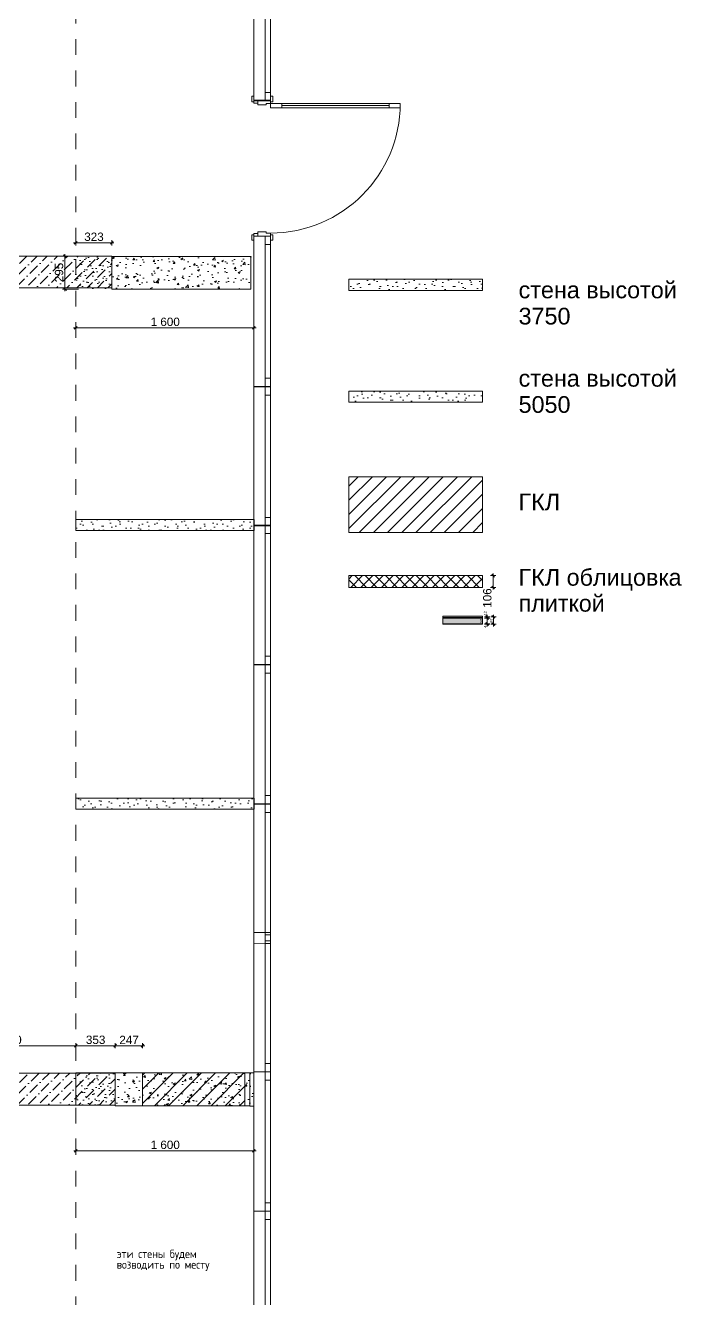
# Model space of a CAD drawing. Header units: millimetres. Extents: x 2336463 to 2579121, y 595385 to 778077.
# Drawn here: x 2434202 to 2440093, y 699777 to 711209 of the extents above; entities that cross this region are included whole.
import ezdxf

# ---------------------------------------------------------------- set-up
doc = ezdxf.new("R2010")
doc.units = ezdxf.units.MM
doc.header["$MEASUREMENT"] = 0
doc.linetypes.add('Штриховая', pattern=[282.222223, 141.111112, -141.111112])
for name, color, linetype, lineweight in [('+возводимые стены шриховка_Ном._пера__1', 7, 'Continuous', 13), ('Двери ARCHICAD_Ном._пера__1', 7, 'Continuous', 13), ('Конструктив - Стены Несущие_Ном._пера__1', 7, 'Continuous', 13), ('Окна ARCHICAD_Ном._пера__1', 7, 'Continuous', 13), ('сит план_Ном._пера__1', 7, 'Continuous', 13)]:
    doc.layers.add(name, color=color, linetype=linetype, lineweight=lineweight)
for name, color, linetype, lineweight, true_color in [('+возводимые стены шриховка_Ном._пера__102', 7, 'Continuous', 5, 0xcccccc), ('+возводимые стены шриховка_Ном._пера__183', 7, 'Continuous', 0, 0xe8e8e8), ('+возводимые стены шриховка_Ном._пера__242', 7, 'Continuous', 13, 0x1b55b5), ('+возводимые стены шриховка_Ном._пера__9', 7, 'Continuous', 15, 0x3dad99), ('+размер возводимые стены_Ном._пера__162', 7, 'Continuous', 5, 0xaaaaaa), ('+размер возводимые стены_Ном._пера__242', 7, 'Continuous', 13, 0x1b55b5), ('Конструктив - Стены Несущие_Ном._пера__162', 7, 'Continuous', 5, 0xaaaaaa), ('сит план_Ном._пера__87', 7, 'Continuous', 20, 0x6a6a6a)]:
    doc.layers.add(name, color=color, linetype=linetype, lineweight=lineweight, true_color=true_color)
doc.layers.add('+размер возводимые стены', color=7, linetype='Continuous')
doc.layers.add('сит план', color=7, linetype='Continuous')
doc.styles.add('СГЕНЕРИР_СТИЛЬ_1', font='arial.ttf')
doc.styles.add('СГЕНЕРИР_СТИЛЬ_4', font='isocp.shx')
doc.dimstyles.new('СГЕНЕРИР_СТИЛЬ__1', dxfattribs={"dimtxt": 75, "dimasz": 23.75, "dimexe": 0.18, "dimexo": 300, "dimgap": 0, "dimtad": 1, "dimtih": 1, "dimtoh": 1, "dimdec": 0, "dimzin": 0, "dimdsep": 46, "dimtxsty": 'СГЕНЕРИР_СТИЛЬ_1', "dimblk": 'ARROWHEAD_6', "dimblk1": 'ARROWHEAD_6', "dimblk2": 'ARROWHEAD_6', "dimcen": 0.09, "dimclrd": 256, "dimclre": 256, "dimclrt": 256, "dimazin": 0, "dimtfac": 1, "dimtdec": 4, "dimtmove": 0, "dimatfit": 3, "dimfxl": 0, "dimtolj": 1, "dimtzin": 0, "dimarcsym": 0})
doc.dimstyles.new('СГЕНЕРИР_СТИЛЬ__2', dxfattribs={"dimtxt": 75, "dimasz": 23.75, "dimexe": 0.18, "dimexo": 300, "dimgap": 0, "dimtad": 1, "dimdec": 0, "dimzin": 0, "dimdsep": 46, "dimtxsty": 'СГЕНЕРИР_СТИЛЬ_1', "dimblk": 'ARROWHEAD_6', "dimblk1": 'ARROWHEAD_6', "dimblk2": 'ARROWHEAD_6', "dimcen": 0.09, "dimclrd": 256, "dimclre": 256, "dimclrt": 256, "dimazin": 0, "dimtfac": 1, "dimtdec": 4, "dimtmove": 0, "dimatfit": 3, "dimfxl": 0, "dimtolj": 1, "dimtzin": 0, "dimarcsym": 0})
doc.dimstyles.new('СГЕНЕРИР_СТИЛЬ__8', dxfattribs={"dimtxt": 25, "dimasz": 23.75, "dimexe": 0.18, "dimexo": 300, "dimgap": 0, "dimtad": 1, "dimdec": 0, "dimzin": 0, "dimdsep": 46, "dimtxsty": 'СГЕНЕРИР_СТИЛЬ_1', "dimblk": 'ARROWHEAD_6', "dimblk1": 'ARROWHEAD_6', "dimblk2": 'ARROWHEAD_6', "dimcen": 0.09, "dimclrd": 256, "dimclre": 256, "dimclrt": 256, "dimazin": 0, "dimtfac": 1, "dimtdec": 4, "dimtmove": 0, "dimatfit": 3, "dimfxl": 0, "dimtolj": 1, "dimtzin": 0, "dimarcsym": 0})
pattern_1 = [(45, (2086872.01, 585813.69), (-91.92388, 91.92388), [97.499996, -32.5, 0, -32.5]), (45, (2086883.5, 585917.1), (-91.92388, 91.92388), [97.499996, -32.5, 0, -32.5])]
pattern_2 = [(45, (2086872.015, 585988.686), (-55.684659, 55.684659), [0, -52.5, 0, -78.75]), (110, (2087047.015, 585988.686), (74.000794, 26.934086), [0, -38.5, 0, -66.5])]
pattern_3 = [(45, (2086872.015, 585813.69), (-63.639609, 63.639609), [])]
pattern_4 = [(50, (2086872.01, 585813.69), (-182.18467, 15.939086), [19.05, -209.55]), (355, (2086872.01, 585813.69), (-35.24342, 191.056845), [15.24, -167.64058]), (100.451445, (2086887.2, 585812.36), (146.94125, 175.11775), [16.19001, -178.09024]), (46.1842, (2086872.01, 585864.49), (-271.07904, 42.04233), [28.575, -314.325]), (96.63556, (2086894.6, 585860.98), (237.40413, 247.42612), [24.28502, -267.1356]), (351.18415, (2086872.01, 585864.49), (237.40413, 247.42612), [22.85997, -251.45973]), (21, (2086897.41, 585851.79), (-151.61439, 102.2652), [19.05, -209.55]), (326, (2086897.41, 585851.79), (61.80203, 184.18797), [15.24, -167.64]), (71.451445, (2086910.05, 585843.26), (213.41642, 81.92277), [16.19001, -178.08994]), (37.5, (2086872.015, 585813.686), (3.088603, 84.555039), [0, -165.608, 0, -170.18, 0, -168.275]), (7.5, (2086872.015, 585813.69), (66.819663, 100.180575), [0, -97.028, 0, -161.798, 0, -64.135]), (327.5, (2086815.37, 585813.686), (-135.590595, 5.728744), [0, -63.5, 0, -198.12, 0, -262.89]), (317.5, (2086789.97, 585813.69), (148.12918, 25.42649), [0, -82.55, 0, -131.572, 0, -186.69])]

# ---------------------------------------------------------------- blocks, each defined once
blk = doc.blocks.new('Окно 25_10')
at = {"layer": 'Окна ARCHICAD_Ном._пера__1', "color": 7, "linetype": 'Continuous', "lineweight": 13}
for p, q in [((-625, 100), (625, 100)), ((-625, 0), (-625, 100)), ((-625, 0), (-550, 0)), ((-625, -50), (-625, 0)), ((-625, -50), (-625, 0)), ((-550, 0), (-550, -50)), ((-550, 0), (550, 0)), ((550, -50), (550, 0)), ((550, 0), (625, 0)), ((625, 0), (625, 100)), ((625, -50), (625, 0)), ((625, -50), (625, 0)), ((-625, -50), (625, -50)), ((-550, -50), (-625, -50)), ((550, -50), (-550, -50)), ((625, -50), (550, -50))]:
    blk.add_line(p, q, dxfattribs=at)
blk = doc.blocks.new('Окно 25_17')
at = {"layer": 'Окна ARCHICAD_Ном._пера__1', "color": 7, "linetype": 'Continuous', "lineweight": 13}
for p, q in [((-675, 100), (675, 100)), ((-675, 0), (-675, 100)), ((-675, 0), (-600, 0)), ((-675, -50), (-675, 0)), ((-675, -50), (-675, 0)), ((-600, 0), (-600, -50)), ((-600, 0), (600, 0)), ((600, -50), (600, 0)), ((600, 0), (675, 0)), ((675, 0), (675, 100)), ((675, -50), (675, 0)), ((675, -50), (675, 0)), ((-675, -50), (675, -50)), ((-600, -50), (-675, -50)), ((600, -50), (-600, -50)), ((675, -50), (600, -50))]:
    blk.add_line(p, q, dxfattribs=at)
blk = doc.blocks.new('Окно 25_18')
at = {"layer": 'Окна ARCHICAD_Ном._пера__1', "color": 7, "linetype": 'Continuous', "lineweight": 13}
for p, q in [((-419, 0), (419, 0)), ((-419, 0), (-344, 0)), ((-419, 0), (-419, -50)), ((-419, 0), (-419, -50)), ((-344, 0), (-344, -50)), ((-344, 0), (344, 0)), ((344, -50), (344, 0)), ((344, 0), (419, 0)), ((419, 0), (419, -50)), ((419, 0), (419, -50)), ((-344, -50), (-419, -50)), ((-419, -50), (-419, -150)), ((344, -50), (-344, -50)), ((419, -50), (344, -50)), ((419, -50), (419, -150)), ((-419, -150), (419, -150))]:
    blk.add_line(p, q, dxfattribs=at)
blk = doc.blocks.new('Однопольная Дверь 25_2')
at = {"layer": 'Двери ARCHICAD_Ном._пера__1', "color": 7, "linetype": 'Continuous', "lineweight": 13}
for p, q in [((542, 1064), (542, 1164)), ((542, 1164), (582, 1164)), ((582, 1164), (582, 1064)), ((582, 1064), (542, 1064)), ((562, 1064), (562, 100)), ((-647, 0), (-647, 19)), ((-647, 19), (-597, 19)), ((-597, 0), (-647, 0)), ((-610, 0), (-647, 0)), ((-610, 0), (-647, 0)), ((-582, 0), (-610, 0)), ((-610, 0), (-610, -115)), ((-610, 0), (-610, -115)), ((-610, 0), (-610, -115)), ((-597, 19), (-597, 0)), ((-582, -40), (-582, 0)), ((542, 0), (542, 100)), ((542, 100), (582, 100)), ((582, 0), (542, 0)), ((582, 100), (582, 0)), ((610, 0), (582, 0)), ((582, 0), (582, -40)), ((597, 19), (647, 19)), ((597, 0), (597, 19)), ((647, 0), (597, 0)), ((610, -115), (610, 0)), ((610, 0), (610, -115)), ((610, 0), (610, -115)), ((610, 0), (647, 0)), ((610, 0), (647, 0)), ((647, 19), (647, 0)), ((-570, -40), (-582, -40)), ((-570, -115), (-570, -40)), ((582, -40), (570, -40)), ((570, -40), (570, -115)), ((-647, -169), (-647, -150)), ((-647, -150), (-597, -150)), ((-610, -150), (-647, -150)), ((-610, -150), (-647, -150)), ((-597, -169), (-647, -169)), ((-610, -150), (-610, -115)), ((-610, -115), (-585, -115)), ((-610, -115), (-570, -115)), ((-610, -115), (-610, -150)), ((-610, -115), (-610, -150)), ((-585, -150), (-610, -150)), ((-597, -150), (-597, -169)), ((-585, -115), (-585, -150)), ((570, -115), (610, -115)), ((585, -150), (585, -115)), ((585, -115), (610, -115)), ((610, -150), (585, -150)), ((597, -150), (647, -150)), ((597, -169), (597, -150)), ((647, -169), (597, -169)), ((610, -115), (610, -150)), ((610, -115), (610, -150)), ((610, -115), (610, -150)), ((610, -150), (647, -150)), ((610, -150), (647, -150)), ((647, -150), (647, -169))]:
    blk.add_line(p, q, dxfattribs=at)
at = {"layer": 'Двери ARCHICAD_Ном._пера__1', "color": 7, "linetype": 'Continuous', "lineweight": 13, "flags": 128}
for points in [[(562, 1064), (562, 100), (542, 100), (542, 1064)], [(582, 1064), (582, 100), (562, 100), (562, 1064)]]:
    blk.add_lwpolyline(points, close=True, dxfattribs=at)
at = {"layer": 'Двери ARCHICAD_Ном._пера__1', "color": 7, "linetype": 'Continuous', "lineweight": 13}
blk.add_arc((582, 0), 1164, 90, 180, dxfattribs=at)
blk = doc.blocks.new('Стена_879', base_point=(2436404, 692967))
at = {"layer": 'сит план_Ном._пера__87', "linetype": 'Continuous', "lineweight": 20, "true_color": 0x6a6a6a}
h = blk.add_hatch(dxfattribs=at)
h.set_pattern_fill('Блоки_Бетонные_Эффективные', color=251, style=0, pattern_type=2)
h.set_pattern_definition(pattern_3)
h.paths.add_polyline_path([(2436254, 707965), (2436404, 707965), (2436404, 707968), (2436254, 707968)])
h = blk.add_hatch(dxfattribs=at)
h.set_pattern_fill('Блоки_Бетонные_Эффективные', color=251, style=0, pattern_type=2)
h.set_pattern_definition(pattern_3)
h.paths.add_polyline_path([(2436254, 705469), (2436404, 705469), (2436404, 705471), (2436254, 705471)])
h = blk.add_hatch(dxfattribs=at)
h.set_pattern_fill('Блоки_Бетонные_Эффективные', color=251, style=0, pattern_type=2)
h.set_pattern_definition(pattern_3)
h.paths.add_polyline_path([(2436254, 704217), (2436404, 704217), (2436404, 704219), (2436254, 704219)])
h = blk.add_hatch(dxfattribs=at)
h.set_pattern_fill('Блоки_Бетонные_Эффективные', color=251, style=0, pattern_type=2)
h.set_pattern_definition(pattern_3)
h.paths.add_polyline_path([(2436254, 700561), (2436404, 700561), (2436404, 700563), (2436254, 700563)])
at = {"layer": 'сит план_Ном._пера__1', "color": 7, "linetype": 'Continuous', "lineweight": 13}
for p, q in [((2436354, 707968), (2436254, 707968)), ((2436354, 707965), (2436254, 707965)), ((2436404, 707968), (2436354, 707968)), ((2436404, 707965), (2436354, 707965)), ((2436354, 705471), (2436254, 705471)), ((2436354, 705469), (2436254, 705469)), ((2436404, 705471), (2436354, 705471)), ((2436404, 705469), (2436354, 705469)), ((2436354, 704219), (2436254, 704219)), ((2436354, 704217), (2436254, 704217)), ((2436404, 704219), (2436354, 704219)), ((2436404, 704217), (2436354, 704217)), ((2436354, 700563), (2436254, 700563)), ((2436354, 700561), (2436254, 700561)), ((2436404, 700563), (2436354, 700563)), ((2436404, 700561), (2436354, 700561))]:
    blk.add_line(p, q, dxfattribs=at)
at = {"layer": 'сит план_Ном._пера__1', "color": 7, "linetype": 'Continuous', "lineweight": 13, "flags": 128}
for points in [[(2436254, 707968), (2436254, 707965)], [(2436404, 707965), (2436404, 707968)], [(2436254, 705471), (2436254, 705469)], [(2436404, 705469), (2436404, 705471)], [(2436254, 704219), (2436254, 704217)], [(2436404, 704217), (2436404, 704219)], [(2436254, 700563), (2436254, 700561)], [(2436404, 700561), (2436404, 700563)]]:
    blk.add_lwpolyline(points, dxfattribs=at)
at = {"layer": 'Двери ARCHICAD_Ном._пера__1', "color": 7, "linetype": 'Continuous', "lineweight": 13, "xscale": -1, "zscale": 1000, "rotation": 269.9989164459284}
blk.add_blockref('Однопольная Дверь 25_2', (2436404, 709927), dxfattribs=at)
at = {"layer": 'Окна ARCHICAD_Ном._пера__1', "color": 7, "linetype": 'Continuous', "lineweight": 13, "xscale": -1, "zscale": 1000}
for name, p, rotation in [('Окно 25_18', (2436404, 710950), 269.9989164459284), ('Окно 25_10', (2436354, 701188), 89.99891644592846)]:
    blk.add_blockref(name, p, dxfattribs=dict(at, rotation=rotation))
at = {"layer": 'Окна ARCHICAD_Ном._пера__1', "color": 7, "linetype": 'Continuous', "lineweight": 13, "zscale": 1000, "rotation": 89.99891644592846}
for name, p in [('Окно 25_17', (2436354, 708642)), ('Окно 25_10', (2436354, 707340)), ('Окно 25_10', (2436354, 706096)), ('Окно 25_10', (2436354, 704844)), ('Окно 25_10', (2436354, 703592)), ('Окно 25_10', (2436354, 702438)), ('Окно 25_10', (2436354, 699936))]:
    blk.add_blockref(name, p, dxfattribs=at)
blk = doc.blocks.new('Стена_880', base_point=(2436172, 701508))
at = {"layer": 'сит план_Ном._пера__87', "linetype": 'Continuous', "lineweight": 20, "true_color": 0x6a6a6a}
h = blk.add_hatch(dxfattribs=at)
h.set_pattern_fill('Блоки_Бетонные_Эффективные', color=251, style=0, pattern_type=2)
h.set_pattern_definition(pattern_3)
h.paths.add_polyline_path([(2436172, 701803), (2435254, 701803), (2435254, 701508), (2436172, 701508)])
at = {"layer": 'сит план_Ном._пера__1', "color": 7, "linetype": 'Continuous', "lineweight": 13, "flags": 128}
for points in [[(2436172, 701803), (2435254, 701803)], [(2435254, 701803), (2435254, 701508)], [(2436172, 701508), (2436172, 701803)], [(2435254, 701508), (2436172, 701508)]]:
    blk.add_lwpolyline(points, dxfattribs=at)
blk = doc.blocks.new('*D3632', base_point=(2086872, 585814))
at = {"layer": '+размер возводимые стены_Ном._пера__242', "color": 152, "linetype": 'Continuous', "lineweight": 13, "true_color": 0x1b55b5}
for p, q in [((2433427, 702060), (2433402, 702035)), ((2433415, 701913), (2433415, 702070)), ((2433415, 702047), (2434654, 702047)), ((2434667, 702060), (2434642, 702035)), ((2434654, 702024), (2434654, 702070))]:
    blk.add_line(p, q, dxfattribs=at)
at = {"layer": '+размер возводимые стены_Ном._пера__242', "color": 152, "lineweight": 13, "true_color": 0x1b55b5, "insert": (2433906, 702062), "char_height": 75, "attachment_point": 7, "style": 'СГЕНЕРИР_СТИЛЬ_1'}
blk.add_mtext('\\A1;{\\pql;\\fArial|b0|i0|c204|p38;1\xa0240}', dxfattribs=at)
blk = doc.blocks.new('ARROWHEAD_6')
at = {"color": 0, "linetype": 'Continuous', "lineweight": 0}
for p, q in [((0, 0), (-1, 0)), ((-0.5, -0.5), (0.5, 0.5))]:
    blk.add_line(p, q, dxfattribs=at)
blk = doc.blocks.new('*D3633', base_point=(2086872, 585814))
at = {"layer": '+размер возводимые стены_Ном._пера__242', "color": 152, "linetype": 'Continuous', "lineweight": 13, "true_color": 0x1b55b5}
for p, q in [((2434667, 702060), (2434642, 702035)), ((2434654, 702024), (2434654, 702070)), ((2434654, 702047), (2435007, 702047)), ((2435020, 702060), (2434995, 702035)), ((2435007, 702024), (2435007, 702070))]:
    blk.add_line(p, q, dxfattribs=at)
at = {"layer": '+размер возводимые стены_Ном._пера__242', "color": 152, "lineweight": 13, "true_color": 0x1b55b5, "insert": (2434745, 702062), "char_height": 75, "attachment_point": 7, "style": 'СГЕНЕРИР_СТИЛЬ_1'}
blk.add_mtext('\\A1;{\\pql;\\fArial|b0|i0|c204|p38;353}', dxfattribs=at)
blk = doc.blocks.new('*D3634', base_point=(2086872, 585814))
at = {"layer": '+размер возводимые стены_Ном._пера__242', "color": 152, "linetype": 'Continuous', "lineweight": 13, "true_color": 0x1b55b5}
for p, q in [((2435020, 702060), (2434995, 702035)), ((2435007, 702024), (2435007, 702070)), ((2435007, 702047), (2435254, 702047)), ((2435241, 702035), (2435266, 702060)), ((2435254, 702024), (2435254, 702070)), ((2435254, 702047), (2435273, 702047))]:
    blk.add_line(p, q, dxfattribs=at)
at = {"layer": '+размер возводимые стены_Ном._пера__242', "color": 152, "lineweight": 13, "true_color": 0x1b55b5, "insert": (2435045, 702062), "char_height": 75, "attachment_point": 7, "style": 'СГЕНЕРИР_СТИЛЬ_1'}
blk.add_mtext('\\A1;{\\pql;\\fArial|b0|i0|c204|p38;247}', dxfattribs=at)
blk = doc.blocks.new('*D3645', base_point=(2086872, 585814))
at = {"layer": '+размер возводимые стены_Ном._пера__242', "color": 152, "linetype": 'Continuous', "lineweight": 13, "true_color": 0x1b55b5}
for p, q in [((2434677, 709136), (2434534, 709136)), ((2434570, 709123), (2434545, 709148)), ((2434557, 709136), (2434557, 709154)), ((2434557, 708841), (2434557, 709136)), ((2434677, 708841), (2434534, 708841)), ((2434545, 708853), (2434570, 708828)), ((2434557, 708822), (2434557, 708841))]:
    blk.add_line(p, q, dxfattribs=at)
at = {"layer": '+размер возводимые стены_Ном._пера__242', "color": 152, "lineweight": 13, "true_color": 0x1b55b5, "insert": (2434542, 708903), "char_height": 75, "attachment_point": 7, "rotation": 90, "style": 'СГЕНЕРИР_СТИЛЬ_1'}
blk.add_mtext('\\A1;{\\pql;\\fArial|b0|i0|c204|p38;295}', dxfattribs=at)
blk = doc.blocks.new('*D3652', base_point=(2086872, 585814))
at = {"layer": '+размер возводимые стены_Ном._пера__242', "color": 152, "linetype": 'Continuous', "lineweight": 13, "true_color": 0x1b55b5}
for p, q in [((2434654, 701080), (2434654, 701215)), ((2434636, 701104), (2434654, 701104)), ((2434667, 701116), (2434642, 701091)), ((2434654, 701104), (2436254, 701104)), ((2436241, 701091), (2436266, 701116)), ((2436254, 701080), (2436254, 701205)), ((2436254, 701104), (2436273, 701104))]:
    blk.add_line(p, q, dxfattribs=at)
at = {"layer": '+размер возводимые стены_Ном._пера__242', "color": 152, "lineweight": 13, "true_color": 0x1b55b5, "insert": (2435326, 701119), "char_height": 75, "attachment_point": 7, "style": 'СГЕНЕРИР_СТИЛЬ_1'}
blk.add_mtext('\\A1;{\\pql;\\fArial|b0|i0|c204|p38;1\xa0600}', dxfattribs=at)
blk = doc.blocks.new('*D3653', base_point=(2086872, 585814))
at = {"layer": '+размер возводимые стены_Ном._пера__242', "color": 152, "linetype": 'Continuous', "lineweight": 13, "true_color": 0x1b55b5}
for p, q in [((2434654, 708541), (2434654, 708470)), ((2434654, 708494), (2434635, 708494)), ((2434666, 708506), (2434641, 708481)), ((2436254, 708494), (2434654, 708494)), ((2436241, 708481), (2436266, 708506)), ((2436254, 708517), (2436254, 708470)), ((2436273, 708494), (2436254, 708494))]:
    blk.add_line(p, q, dxfattribs=at)
at = {"layer": '+размер возводимые стены_Ном._пера__242', "color": 152, "lineweight": 13, "true_color": 0x1b55b5, "insert": (2435326, 708509), "char_height": 75, "attachment_point": 7, "rotation": 359.9989, "style": 'СГЕНЕРИР_СТИЛЬ_1'}
blk.add_mtext('\\A1;{\\pql;\\fArial|b0|i0|c204|p38;1\xa0600}', dxfattribs=at)
blk = doc.blocks.new('*D3654', base_point=(2086872, 585814))
at = {"layer": '+размер возводимые стены_Ном._пера__242', "color": 152, "linetype": 'Continuous', "lineweight": 13, "true_color": 0x1b55b5}
for p, q in [((2434635, 709258), (2434654, 709258)), ((2434666, 709270), (2434641, 709245)), ((2434654, 709234), (2434654, 709281)), ((2434654, 709258), (2434977, 709258)), ((2434965, 709245), (2434990, 709270)), ((2434977, 709234), (2434977, 709281)), ((2434977, 709258), (2434996, 709258))]:
    blk.add_line(p, q, dxfattribs=at)
at = {"layer": '+размер возводимые стены_Ном._пера__242', "color": 152, "lineweight": 13, "true_color": 0x1b55b5, "insert": (2434730, 709273), "char_height": 75, "attachment_point": 7, "style": 'СГЕНЕРИР_СТИЛЬ_1'}
blk.add_mtext('\\A1;{\\pql;\\fArial|b0|i0|c204|p38;323}', dxfattribs=at)
blk = doc.blocks.new('*D3673', base_point=(2086872, 585814))
at = {"layer": '+размер возводимые стены_Ном._пера__162', "color": 253, "linetype": 'Continuous', "lineweight": 5, "true_color": 0xaaaaaa}
for p, q in [((2438371, 705837), (2438324, 705837)), ((2438371, 705832), (2438324, 705832)), ((2438335, 705849), (2438360, 705824)), ((2438360, 705820), (2438335, 705845)), ((2438348, 705832), (2438348, 705837)), ((2438348, 705813), (2438348, 705832))]:
    blk.add_line(p, q, dxfattribs=at)
at = {"layer": '+размер возводимые стены_Ном._пера__162', "color": 253, "lineweight": 5, "true_color": 0xaaaaaa, "insert": (2438343, 705801), "char_height": 25, "attachment_point": 7, "rotation": 90, "style": 'СГЕНЕРИР_СТИЛЬ_1'}
blk.add_mtext('\\A1;{\\pql;\\fArial|b0|i0|c204|p38;4}', dxfattribs=at)
blk = doc.blocks.new('*D3674', base_point=(2086872, 585814))
at = {"layer": '+размер возводимые стены_Ном._пера__162', "color": 253, "linetype": 'Continuous', "lineweight": 5, "true_color": 0xaaaaaa}
for p, q in [((2438335, 705911), (2438360, 705886)), ((2438360, 705874), (2438335, 705899)), ((2438371, 705887), (2438324, 705887)), ((2438371, 705837), (2438324, 705837)), ((2438335, 705849), (2438360, 705824)), ((2438360, 705820), (2438335, 705845)), ((2438348, 705837), (2438348, 705887))]:
    blk.add_line(p, q, dxfattribs=at)
at = {"layer": '+размер возводимые стены_Ном._пера__162', "color": 253, "lineweight": 5, "true_color": 0xaaaaaa, "insert": (2438308, 705843), "char_height": 25, "attachment_point": 7, "rotation": 90, "style": 'СГЕНЕРИР_СТИЛЬ_1'}
blk.add_mtext('\\A1;{\\pql;\\fArial|b0|i0|c204|p38;50}', dxfattribs=at)
blk = doc.blocks.new('*D3675', base_point=(2086872, 585814))
at = {"layer": '+размер возводимые стены_Ном._пера__162', "color": 253, "linetype": 'Continuous', "lineweight": 5, "true_color": 0xaaaaaa}
for p, q in [((2438371, 705899), (2438324, 705899)), ((2438335, 705911), (2438360, 705886)), ((2438360, 705874), (2438335, 705899)), ((2438348, 705899), (2438348, 705917)), ((2438348, 705887), (2438348, 705899)), ((2438371, 705887), (2438324, 705887))]:
    blk.add_line(p, q, dxfattribs=at)
at = {"layer": '+размер возводимые стены_Ном._пера__162', "color": 253, "lineweight": 5, "true_color": 0xaaaaaa, "insert": (2438343, 705911), "char_height": 25, "attachment_point": 7, "rotation": 90, "style": 'СГЕНЕРИР_СТИЛЬ_1'}
blk.add_mtext('\\A1;{\\pql;\\fArial|b0|i0|c204|p38;12}', dxfattribs=at)
blk = doc.blocks.new('*D3676', base_point=(2086872, 585814))
at = {"layer": '+размер возводимые стены_Ном._пера__242', "color": 152, "linetype": 'Continuous', "lineweight": 13, "true_color": 0x1b55b5}
for p, q in [((2438425, 706269), (2438378, 706269)), ((2438414, 706256), (2438389, 706281)), ((2438402, 706269), (2438402, 706288)), ((2438402, 706163), (2438402, 706269)), ((2438425, 706163), (2438378, 706163)), ((2438389, 706175), (2438414, 706150)), ((2438402, 706144), (2438402, 706163))]:
    blk.add_line(p, q, dxfattribs=at)
at = {"layer": '+размер возводимые стены_Ном._пера__242', "color": 152, "lineweight": 13, "true_color": 0x1b55b5, "insert": (2438387, 705980), "char_height": 75, "attachment_point": 7, "rotation": 90, "style": 'СГЕНЕРИР_СТИЛЬ_1'}
blk.add_mtext('\\A1;{\\pql;\\fArial|b0|i0|c204|p38;106}', dxfattribs=at)
blk = doc.blocks.new('*D3677', base_point=(2086872, 585814))
at = {"layer": '+размер возводимые стены_Ном._пера__162', "color": 253, "linetype": 'Continuous', "lineweight": 5, "true_color": 0xaaaaaa}
for p, q in [((2438427, 705899), (2438380, 705899)), ((2438416, 705886), (2438391, 705911)), ((2438404, 705899), (2438404, 705917)), ((2438404, 705832), (2438404, 705899)), ((2438427, 705832), (2438380, 705832)), ((2438391, 705845), (2438416, 705820)), ((2438404, 705813), (2438404, 705832))]:
    blk.add_line(p, q, dxfattribs=at)
at = {"layer": '+размер возводимые стены_Ном._пера__162', "color": 253, "lineweight": 5, "true_color": 0xaaaaaa, "insert": (2438399, 705846), "char_height": 25, "attachment_point": 7, "rotation": 90, "style": 'СГЕНЕРИР_СТИЛЬ_1'}
blk.add_mtext('\\A1;{\\pql;\\fArial|b0|i0|c204|p38;67}', dxfattribs=at)

msp = doc.modelspace()

# ---------------------------------------------------------------- hatches: boundary and pattern name
at = {"layer": '+возводимые стены шриховка_Ном._пера__183', "linetype": 'Continuous', "lineweight": 0, "true_color": 0xe8e8e8}
h = msp.add_hatch(dxfattribs=at)
h.set_pattern_fill('Штукатурка__Гипс_01', color=254, style=0, pattern_type=2)
h.set_pattern_definition(pattern_2)
h.paths.add_polyline_path([(2434653.7, 709135.6), (2434977.1, 709135.6), (2434977.1, 708840.8), (2434653.7, 708840.8)])
h = msp.add_hatch(dxfattribs=at)
h.set_pattern_fill('Штукатурка__Гипс_01', color=254, style=0, pattern_type=2)
h.set_pattern_definition(pattern_2)
h.paths.add_polyline_path([(2437105.8, 708930.2), (2438305.8, 708930.2), (2438305.8, 708830.2), (2437105.8, 708830.2)])
h = msp.add_hatch(dxfattribs=at)
h.set_pattern_fill('Штукатурка__Гипс_01', color=254, style=0, pattern_type=2)
h.set_pattern_definition(pattern_2)
h.paths.add_polyline_path([(2437105.8, 707925.2), (2438305.8, 707925.2), (2438305.8, 707825.2), (2437105.8, 707825.2)])
h = msp.add_hatch(dxfattribs=at)
h.set_pattern_fill('Штукатурка__Гипс_01', color=254, style=0, pattern_type=2)
h.set_pattern_definition(pattern_2)
h.paths.add_polyline_path([(2436254.4, 706772.4), (2434654.4, 706772.4), (2434654.4, 706672.4), (2436254.4, 706672.4)])
h = msp.add_hatch(dxfattribs=at)
h.set_pattern_fill('Штукатурка__Гипс_01', color=254, style=0, pattern_type=2)
h.set_pattern_definition(pattern_2)
h.paths.add_polyline_path([(2436254.3, 704270.1), (2434654.3, 704270.1), (2434654.3, 704170.1), (2436254.3, 704170.1)])
h = msp.add_hatch(dxfattribs=at)
h.set_pattern_fill('Штукатурка__Гипс_01', color=254, style=0, pattern_type=2)
h.set_pattern_definition(pattern_2)
h.paths.add_polyline_path([(2435007.1, 701802.7), (2434654.3, 701802.7), (2434654.3, 701514.6), (2435007.1, 701514.6)])
h = msp.add_hatch(dxfattribs=at)
h.set_pattern_fill('Штукатурка__Гипс_01', color=254, style=0, pattern_type=2)
h.set_pattern_definition(pattern_2)
h.paths.add_polyline_path([(2436217.1, 701802.7), (2436253.8, 701802.7), (2436253.8, 701504.7), (2436217.1, 701504.7)])
at = {"layer": '+возводимые стены шриховка_Ном._пера__242', "linetype": 'Continuous', "lineweight": 13, "true_color": 0x1b55b5}
h = msp.add_hatch(dxfattribs=at)
h.set_pattern_fill('Блоки_Бетонные_Эффективные', color=152, style=0, pattern_type=2)
h.set_pattern_definition(pattern_3)
h.paths.add_polyline_path([(2437105.8, 707156.6), (2438305.8, 707156.6), (2438305.8, 706656.6), (2437105.8, 706656.6)])
at = {"layer": '+возводимые стены шриховка_Ном._пера__9', "linetype": 'Continuous', "lineweight": 15, "true_color": 0x3dad99}
h = msp.add_hatch(dxfattribs=at)
h.set_pattern_fill('Блоки_Бетонные', color=135, style=0, pattern_type=2)
h.set_pattern_definition([(45, (2086872.015, 585813.686), (-45.961939, 45.961939), []), (135, (2086872.015, 585813.686), (45.961939, 45.961939), [])])
h.paths.add_polyline_path([(2438304.8, 706268.9), (2437105.8, 706268.9), (2437105.8, 706162.9), (2438304.8, 706162.9)])
for points in [[(2437948.7, 705903.3), (2438305, 705903.3), (2438305, 705886.6), (2437948.7, 705886.6)], [(2437948.7, 705891.3), (2438305, 705891.3), (2438305, 705836.5), (2437948.7, 705836.5)], [(2437948.7, 705836.5), (2438305, 705836.5), (2438305, 705832), (2437948.7, 705832)]]:
    msp.add_hatch(color=135, dxfattribs=at).paths.add_polyline_path(points)
at = {"layer": 'Конструктив - Стены Несущие_Ном._пера__162', "linetype": 'Continuous', "lineweight": 5, "true_color": 0xaaaaaa}
h = msp.add_hatch(dxfattribs=at)
h.set_pattern_fill('Бетон_01', color=253, style=0, pattern_type=2)
h.set_pattern_definition(pattern_1)
h.paths.add_polyline_path([(2434977.1, 709137.7), (2432573, 709137.7), (2432573, 708852.3), (2434977.1, 708852.3)])
h = msp.add_hatch(dxfattribs=at)
h.set_pattern_fill('Бетон_01', color=253, style=0, pattern_type=2)
h.set_pattern_definition(pattern_1)
h.paths.add_polyline_path([(2435007.1, 701802.1), (2432553.3, 701802.1), (2432553.3, 701513.7), (2435007.1, 701513.7)])
at = {"layer": 'сит план_Ном._пера__1', "linetype": 'Continuous', "lineweight": 13}
h = msp.add_hatch(dxfattribs=at)
h.set_pattern_fill('AR_CONC', style=0, pattern_type=2)
h.set_pattern_definition(pattern_4)
h.paths.add_polyline_path([(2436227.1, 708840.8), (2434977.1, 708840.8), (2434977.1, 709135.6), (2436227.1, 709135.6)])
h = msp.add_hatch(dxfattribs=at)
h.set_pattern_fill('AR_CONC', style=0, pattern_type=2)
h.set_pattern_definition(pattern_4)
h.paths.add_polyline_path([(2436217.1, 701507.7), (2435007.1, 701507.7), (2435007.1, 701802.7), (2436217.1, 701802.7)])

# ---------------------------------------------------------------- linework, layer by layer
at = {"layer": '+возводимые стены шриховка_Ном._пера__1', "color": 7, "linetype": 'Штриховая', "lineweight": 13}
msp.add_line((2434653.3, 694010.7), (2434653.3, 712275.7), dxfattribs=at)
at = {"layer": '+возводимые стены шриховка_Ном._пера__1', "color": 7, "linetype": 'Continuous', "lineweight": 13, "flags": 128}
for points in [[(2437105.8, 708930.2), (2438305.8, 708930.2), (2438305.8, 708830.2), (2437105.8, 708830.2)], [(2437105.8, 707925.2), (2438305.8, 707925.2), (2438305.8, 707825.2), (2437105.8, 707825.2)], [(2437105.8, 707156.6), (2438305.8, 707156.6), (2438305.8, 706656.6), (2437105.8, 706656.6)], [(2436254.4, 706772.4), (2434654.4, 706772.4), (2434654.4, 706672.4), (2436254.4, 706672.4)], [(2438304.8, 706268.9), (2437105.8, 706268.9), (2437105.8, 706162.9), (2438304.8, 706162.9)], [(2436254.3, 704270.1), (2434654.3, 704270.1), (2434654.3, 704170.1), (2436254.3, 704170.1)], [(2435007.1, 701802.7), (2434654.3, 701802.7), (2434654.3, 701514.6), (2435007.1, 701514.6)], [(2436217.1, 701802.7), (2436253.8, 701802.7), (2436253.8, 701504.7), (2436217.1, 701504.7)]]:
    msp.add_lwpolyline(points, close=True, dxfattribs=at)
at = {"layer": '+возводимые стены шриховка_Ном._пера__102', "color": 254, "linetype": 'Continuous', "lineweight": 5, "true_color": 0xcccccc, "flags": 128}
for points in [[(2437948.7, 705903.3), (2438305, 705903.3), (2438305, 705886.6), (2437948.7, 705886.6)], [(2437948.7, 705891.3), (2438305, 705891.3), (2438305, 705836.5), (2437948.7, 705836.5)], [(2437948.7, 705836.5), (2438305, 705836.5), (2438305, 705832), (2437948.7, 705832)]]:
    msp.add_lwpolyline(points, close=True, dxfattribs=at)
at = {"layer": 'Конструктив - Стены Несущие_Ном._пера__1', "color": 7, "linetype": 'Continuous', "lineweight": 13, "flags": 128}
for points in [[(2434977.1, 709137.7), (2432573, 709137.7), (2432573, 708852.3), (2434977.1, 708852.3)], [(2435007.1, 701802.1), (2432553.3, 701802.1), (2432553.3, 701513.7), (2435007.1, 701513.7)]]:
    msp.add_lwpolyline(points, close=True, dxfattribs=at)
at = {"layer": 'сит план_Ном._пера__1', "color": 7, "linetype": 'Continuous', "lineweight": 13, "flags": 128}
for points in [[(2436227.1, 708840.8), (2434977.1, 708840.8), (2434977.1, 709135.6), (2436227.1, 709135.6)], [(2436217.1, 701507.7), (2435007.1, 701507.7), (2435007.1, 701802.7), (2436217.1, 701802.7)]]:
    msp.add_lwpolyline(points, close=True, dxfattribs=at)

# ---------------------------------------------------------------- block references
at = {"layer": 'сит план', "color": 7, "lineweight": 13}
for name, p in [('Стена_879', (2436403.7, 692966.8)), ('Стена_880', (2436172.2, 701507.7))]:
    msp.add_blockref(name, p, dxfattribs=at)

# ---------------------------------------------------------------- texts
at = {"layer": '+возводимые стены шриховка_Ном._пера__1', "color": 7, "linetype": 'Continuous', "lineweight": 13, "char_height": 150, "attachment_point": 1, "style": 'СГЕНЕРИР_СТИЛЬ_1'}
for s, insert, line_spacing_factor in [('\\A1;{\\pql;\\fArial|b0|i0|c204|p38;стена высотой\\P\\pql;\\fArial|b0|i0|c204|p38;3750}', (2438629.7, 708909), 0.94068), ('\\A1;{\\pql;\\fArial|b0|i0|c204|p38;стена высотой\\P\\pql;\\fArial|b0|i0|c204|p38;5050}', (2438629.7, 708115.5), 0.940294), ('\\A1;{\\pql;\\fArial|b0|i0|c204|p38;ГКЛ облицовка \\P\\pql;\\fArial|b0|i0|c204|p38;плиткой}', (2438629.7, 706328.3), 0.932419)]:
    msp.add_mtext(s, dxfattribs=dict(at, insert=insert, line_spacing_factor=line_spacing_factor))
at = {"layer": '+возводимые стены шриховка_Ном._пера__1', "color": 7, "linetype": 'Continuous', "lineweight": 13, "insert": (2438629.7, 707005.1), "char_height": 150, "attachment_point": 1, "style": 'СГЕНЕРИР_СТИЛЬ_1'}
msp.add_mtext('\\A1;{\\pql;\\fArial|b0|i0|c204|p38;ГКЛ}', dxfattribs=at)
at = {"layer": '+возводимые стены шриховка_Ном._пера__242', "color": 152, "linetype": 'Continuous', "lineweight": 13, "true_color": 0x1b55b5, "insert": (2435021.8, 700216), "char_height": 75, "attachment_point": 1, "line_spacing_factor": 0.766656, "style": 'СГЕНЕРИР_СТИЛЬ_4'}
msp.add_mtext('\\A1;{\\pql;\\Fisocp.shx;эти стены будем\\P\\pql;\\Fisocp.shx;возводить по месту}', dxfattribs=at)

# ---------------------------------------------------------------- dimensions: what is measured, and where the dimension line sits
at = {"layer": '+размер возводимые стены', "color": 152, "linetype": 'Continuous', "lineweight": 13, "true_color": 0x1b55b5}
for base, p1, p2, picture, middle in [((2434977.1, 709257.8), (2434653.7, 709135.6), (2434977.1, 709135.6), '*D3654', (2434815.8, 709310.3)), ((2434654.3, 702047), (2433414.5, 701612.7), (2434654.3, 701802.7), '*D3632', (2434035, 702099.5)), ((2435007.1, 702047), (2434654.3, 701802.7), (2435007.1, 701802.7), '*D3633', (2434831.1, 702099.5)), ((2435254, 702047), (2435007.1, 701802.7), (2435254, 701802.7), '*D3634', (2435130.9, 702099.5)), ((2436253.8116, 701103.7786), (2434654.256, 701514.5675), (2436253.8116, 701504.6759), '*D3652', (2435454.6289, 701156.2786))]:
    dim = msp.add_linear_dim(base=base, p1=p1, p2=p2, dimstyle='СГЕНЕРИР_СТИЛЬ__1', dxfattribs=at)
    dim.commit()
    dim.dimension.update_dxf_attribs({"geometry": picture, "text_midpoint": middle, "dimtype": 160})
for base, p1, p2, angle, picture, middle, turn in [((2434557.2, 709135.6), (2434977.1, 708840.8), (2434977.1, 709135.6), 90, '*D3645', (2434504.7, 708988.6), 90), ((2434653.7, 708493.9), (2436253.8, 702168.4), (2434653.7, 708840.8), 179.99892, '*D3653', (2435454.4, 708546.3), 359.99892), ((2438401.7, 706268.9), (2438304.8, 706162.9), (2438304.8, 706268.9), 90, '*D3676', (2438349.2, 706065.5), 90)]:
    dim = msp.add_linear_dim(base=base, p1=p1, p2=p2, angle=angle, dimstyle='СГЕНЕРИР_СТИЛЬ__2', dxfattribs=at)
    dim.commit()
    dim.dimension.update_dxf_attribs({"geometry": picture, "text_midpoint": middle, "dimtype": 160, "text_rotation": turn})
at = {"layer": '+размер возводимые стены', "color": 253, "linetype": 'Continuous', "lineweight": 5, "true_color": 0xaaaaaa}
for base, p1, p2, picture, middle in [((2438347.5, 705886.6), (2438305, 705836.5), (2438305, 705886.6), '*D3674', (2438295, 705861.6)), ((2438347.5, 705898.6), (2438305, 705886.6), (2438312.2, 705898.6), '*D3675', (2438330, 705930.1)), ((2438403.9, 705898.6), (2438305, 705832), (2438312.2, 705898.6), '*D3677', (2438386.4, 705865.4)), ((2438347.5329, 705836.506), (2438304.9534, 705832.0306), (2438304.9534, 705836.506), '*D3673', (2438330.0329, 705810.0886))]:
    dim = msp.add_linear_dim(base=base, p1=p1, p2=p2, angle=90, dimstyle='СГЕНЕРИР_СТИЛЬ__8', dxfattribs=at)
    dim.commit()
    dim.dimension.update_dxf_attribs({"geometry": picture, "text_midpoint": middle, "dimtype": 160, "text_rotation": 90})

doc.saveas('drawing.dxf')
